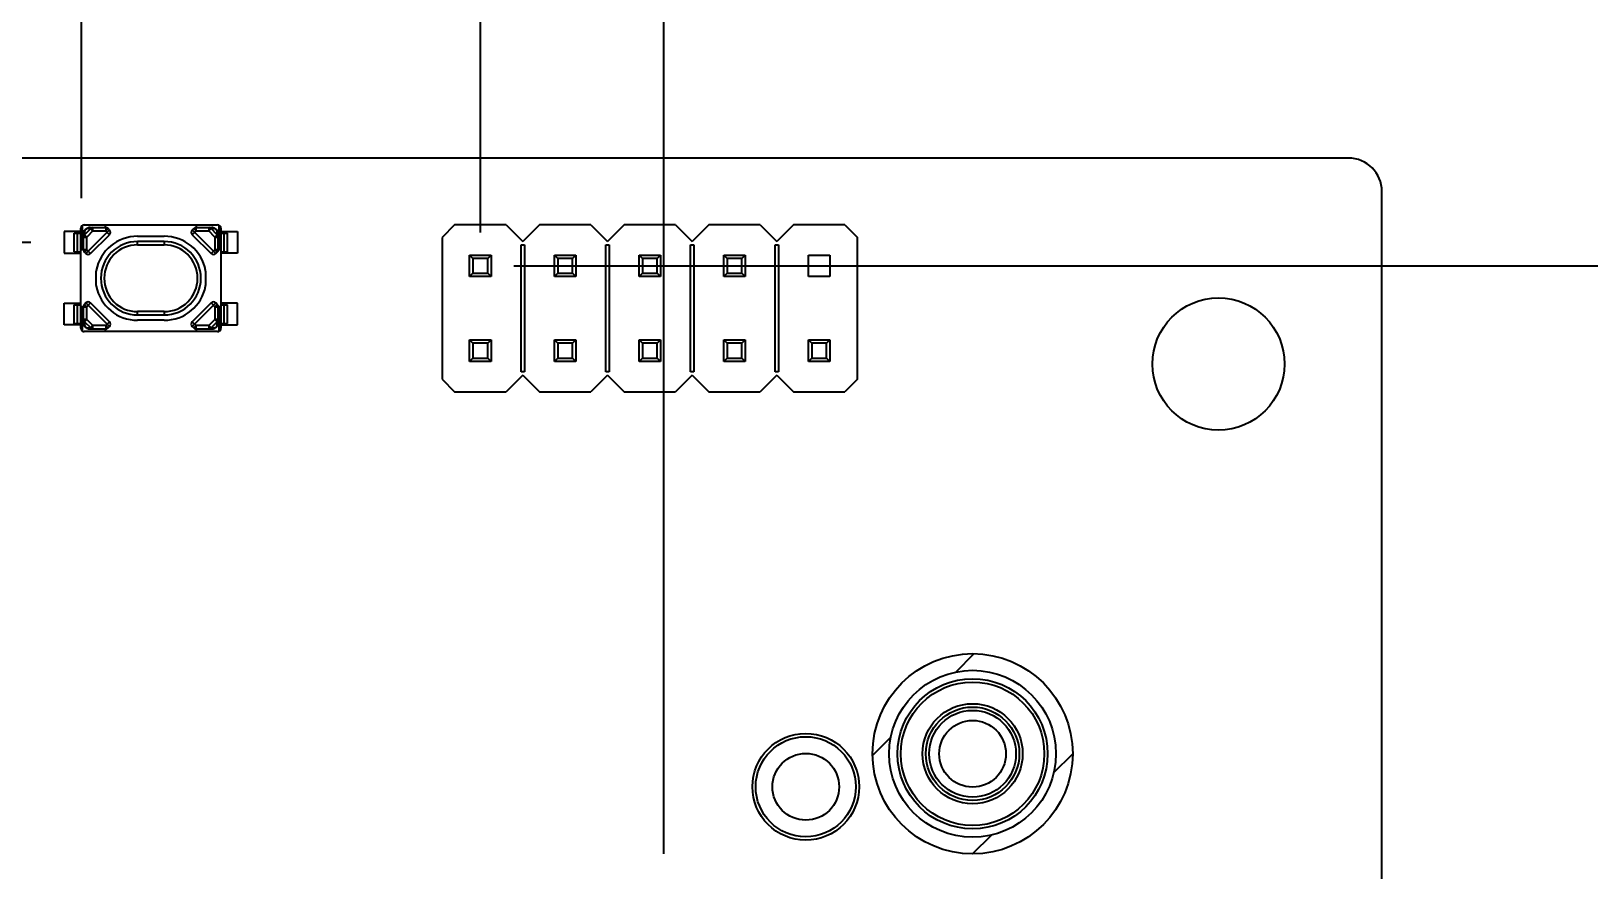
# Model space of a CAD drawing. Header units: millimetres. Extents: x 0 to 841, y 0 to 594.
# Drawn here: x 348.61 to 395.3, y 462.31 to 487.45 of the extents above; entities that cross this region are included whole.
import ezdxf

# ---------------------------------------------------------------- set-up
doc = ezdxf.new("R2010")
doc.units = ezdxf.units.MM
doc.header["$LTSCALE"] = 46.255
doc.layers.get('0').update_dxf_attribs({"linetype": 'CONTINUOUS'})
doc.layers.add('ASSEM_MEM', color=7, linetype='CONTINUOUS')
doc.styles.get("Standard").update_dxf_attribs({"font": 'txt', "width": 0.8})
doc.dimstyles.new('DIMSTYLE_1', dxfattribs={"dimtxt": 3, "dimasz": 2.1, "dimexe": 2, "dimexo": 1, "dimgap": 0.75, "dimtad": 0, "dimtih": 1, "dimtoh": 1, "dimzin": 0, "dimdsep": 46, "dimtxsty": 'STANDARD', "dimblk": '_FILLED', "dimblk1": '_FILLED', "dimblk2": '_FILLED', "dimcen": 0.09, "dimazin": 0, "dimtp": 0.01, "dimtm": 0.01, "dimtfac": 1, "dimtofl": 0, "dimtmove": 0, "dimatfit": 3, "dimldrblk": '_FILLED', "dimfxl": 1, "dimtolj": 1, "dimtzin": 0, "dimarcsym": 0})

# ---------------------------------------------------------------- blocks, each defined once
blk = doc.blocks.new('*D4')
at = {"color": 7, "linetype": 'CONTINUOUS'}
blk.add_line((350.122, 482.44), (350.122, 501.984), dxfattribs=at)
at = {"color": 7, "linetype": 'CONTINUOUS', "insert": (346.372, 503.484), "char_height": 3, "width": 14.4, "attachment_point": 1, "rotation": 90, "line_spacing_factor": 0.9}
blk.add_mtext('134.03', dxfattribs=at)
blk = doc.blocks.new('_FILLED')
at = {"color": 0, "linetype": 'BYBLOCK'}
blk.add_solid([(0, 0), (-1, 0.167), (-1, -0.167)], dxfattribs=at)
blk = doc.blocks.new('*D5')
at = {"color": 7, "linetype": 'CONTINUOUS'}
blk.add_line((367.577, 462.79), (367.577, 501.984), dxfattribs=at)
at = {"color": 7, "linetype": 'CONTINUOUS', "insert": (363.827, 503.484), "char_height": 3, "width": 14.4, "attachment_point": 1, "rotation": 90, "line_spacing_factor": 0.9}
blk.add_mtext('151.48', dxfattribs=at)
blk = doc.blocks.new('*D22')
at = {"color": 7, "linetype": 'CONTINUOUS'}
for p, q in [((339.914, 524.693), (321.206, 524.693)), ((345.112, 481.115), (339.914, 524.693)), ((348.597, 481.115), (345.112, 481.115))]:
    blk.add_line(p, q, dxfattribs=at)
at = {"color": 7, "linetype": 'CONTINUOUS', "insert": (319.706, 528.443), "char_height": 3, "width": 9.6, "attachment_point": 3, "line_spacing_factor": 0.9}
blk.add_mtext('5.53', dxfattribs=at)
blk = doc.blocks.new('*D23')
at = {"color": 7, "linetype": 'CONTINUOUS'}
blk.add_line((368.427, 461.015), (413.601, 461.015), dxfattribs=at)
at = {"color": 7, "linetype": 'CONTINUOUS', "insert": (415.101, 464.765), "char_height": 3, "width": 12, "attachment_point": 1, "line_spacing_factor": 0.9}
blk.add_mtext('25.63', dxfattribs=at)
blk = doc.blocks.new('*D32')
at = {"color": 7, "linetype": 'CONTINUOUS'}
for p, q in [((351.897, 329.99), (369.83, 329.99)), ((369.83, 329.99), (372.996, 324.681)), ((372.996, 324.681), (426.09, 324.681))]:
    blk.add_line(p, q, dxfattribs=at)
at = {"color": 7, "linetype": 'CONTINUOUS', "insert": (427.59, 328.431), "char_height": 3, "width": 14.4, "attachment_point": 1, "line_spacing_factor": 0.9}
blk.add_mtext('156.65', dxfattribs=at)
blk = doc.blocks.new('*D33')
at = {"color": 7, "linetype": 'CONTINUOUS'}
blk.add_line((387.082, 355.93), (424.92, 355.93), dxfattribs=at)
at = {"color": 7, "linetype": 'CONTINUOUS', "insert": (426.42, 359.68), "char_height": 3, "width": 14.4, "attachment_point": 1, "line_spacing_factor": 0.9}
blk.add_mtext('130.71', dxfattribs=at)
blk = doc.blocks.new('*D47')
at = {"color": 7, "linetype": 'CONTINUOUS'}
blk.add_line((345.717, 441.05), (413.604, 441.05), dxfattribs=at)
at = {"color": 7, "linetype": 'CONTINUOUS', "insert": (415.104, 444.8), "char_height": 3, "width": 12, "attachment_point": 1, "line_spacing_factor": 0.9}
blk.add_mtext('45.59', dxfattribs=at)
blk = doc.blocks.new('*D48')
at = {"color": 7, "linetype": 'CONTINUOUS'}
blk.add_line((330.517, 414.45), (413.808, 414.45), dxfattribs=at)
at = {"color": 7, "linetype": 'CONTINUOUS', "insert": (415.308, 418.2), "char_height": 3, "width": 12, "attachment_point": 1, "line_spacing_factor": 0.9}
blk.add_mtext('72.19', dxfattribs=at)
blk = doc.blocks.new('*D52')
at = {"color": 7, "linetype": 'CONTINUOUS'}
blk.add_line((362.072, 481.41), (362.072, 501.984), dxfattribs=at)
at = {"color": 7, "linetype": 'CONTINUOUS', "insert": (358.322, 503.484), "char_height": 3, "width": 14.4, "attachment_point": 1, "rotation": 90, "line_spacing_factor": 0.9}
blk.add_mtext('145.97', dxfattribs=at)
blk = doc.blocks.new('*D53')
at = {"color": 7, "linetype": 'CONTINUOUS'}
blk.add_line((363.072, 480.41), (415.801, 480.41), dxfattribs=at)
at = {"color": 7, "linetype": 'CONTINUOUS', "insert": (417.301, 484.16), "char_height": 3, "width": 9.6, "attachment_point": 1, "line_spacing_factor": 0.9}
blk.add_mtext('6.23', dxfattribs=at)
blk = doc.blocks.new('*D54')
at = {"color": 7, "linetype": 'CONTINUOUS'}
blk.add_line((387.082, 338.93), (426.019, 338.93), dxfattribs=at)
at = {"color": 7, "linetype": 'CONTINUOUS', "insert": (427.519, 342.68), "char_height": 3, "width": 14.4, "attachment_point": 1, "line_spacing_factor": 0.9}
blk.add_mtext('147.71', dxfattribs=at)

msp = doc.modelspace()

# ---------------------------------------------------------------- linework, layer by layer
at = {"layer": 'ASSEM_MEM', "color": 7, "linetype": 'CONTINUOUS'}
for p, q in [((388.097, 483.64), (220.097, 483.64)), ((389.097, 314.64), (389.097, 482.64)), ((349.597, 481.44), (349.597, 480.79)), ((350.097, 481.44), (349.597, 481.44)), ((349.897, 480.835), (349.897, 481.395)), ((349.897, 481.395), (350.097, 481.395)), ((349.995, 480.835), (349.995, 481.395)), ((350.087, 481.395), (350.087, 480.835)), ((350.097, 478.54), (350.097, 481.54)), ((350.147, 480.9), (350.147, 481.627)), ((350.197, 481.64), (354.197, 481.64)), ((350.201, 481.455), (350.201, 481.456)), ((350.393, 481.528), (350.208, 481.344)), ((350.208, 481.428), (350.208, 481.344)), ((350.235, 481.501), (350.221, 481.476)), ((350.26, 481.515), (350.235, 481.501)), ((350.249, 480.78), (350.956, 481.487)), ((350.461, 481.46), (350.277, 481.276)), ((350.28, 481.535), (350.281, 481.536)), ((350.393, 481.528), (350.308, 481.528)), ((350.351, 481.556), (350.377, 481.56)), ((350.375, 481.56), (350.377, 481.56)), ((350.377, 481.56), (350.842, 481.56)), ((350.393, 481.528), (350.461, 481.46)), ((350.461, 481.46), (350.461, 481.56)), ((350.461, 481.46), (350.842, 481.46)), ((350.837, 481.56), (350.837, 481.64)), ((350.842, 481.56), (350.842, 481.46)), ((350.842, 481.46), (350.913, 481.531)), ((350.956, 481.346), (350.842, 481.46)), ((350.956, 481.487), (350.913, 481.531)), ((353.48, 481.531), (353.437, 481.487)), ((354.144, 480.78), (353.437, 481.487)), ((353.437, 481.346), (353.551, 481.46)), ((353.48, 481.531), (353.551, 481.46)), ((353.551, 481.46), (353.551, 481.56)), ((353.551, 481.56), (354.017, 481.56)), ((353.551, 481.46), (353.932, 481.46)), ((353.557, 481.64), (353.557, 481.56)), ((353.932, 481.56), (353.932, 481.46)), ((353.932, 481.46), (354, 481.528)), ((354.117, 481.276), (353.932, 481.46)), ((354.085, 481.528), (354, 481.528)), ((354.185, 481.344), (354, 481.528)), ((354.017, 481.56), (354.019, 481.56)), ((354.112, 481.536), (354.113, 481.535)), ((354.158, 481.501), (354.133, 481.515)), ((354.172, 481.476), (354.158, 481.501)), ((354.185, 481.344), (354.185, 481.428)), ((354.192, 481.456), (354.192, 481.455)), ((354.213, 481.385), (354.216, 481.36)), ((354.247, 480.9), (354.247, 481.627)), ((354.297, 481.54), (354.297, 478.54)), ((354.297, 481.44), (354.797, 481.44)), ((354.297, 481.395), (354.496, 481.395)), ((354.306, 480.835), (354.306, 481.395)), ((354.398, 480.835), (354.398, 481.395)), ((354.496, 480.835), (354.496, 481.395)), ((354.797, 481.44), (354.797, 480.79)), ((361.302, 481.64), (360.927, 481.265)), ((362.842, 481.64), (361.302, 481.64)), ((362.842, 481.64), (363.342, 481.14)), ((363.842, 481.64), (363.342, 481.14)), ((365.382, 481.64), (363.842, 481.64)), ((365.382, 481.64), (365.882, 481.14)), ((366.382, 481.64), (365.882, 481.14)), ((367.922, 481.64), (366.382, 481.64)), ((367.922, 481.64), (368.422, 481.14)), ((368.922, 481.64), (368.422, 481.14)), ((370.462, 481.64), (368.922, 481.64)), ((370.462, 481.64), (370.962, 481.14)), ((371.462, 481.64), (370.962, 481.14)), ((373.002, 481.64), (371.462, 481.64)), ((373.002, 481.64), (373.377, 481.265)), ((350.177, 481.36), (350.177, 481.362)), ((350.177, 480.894), (350.177, 481.36)), ((350.177, 481.276), (350.277, 481.276)), ((350.277, 481.276), (350.208, 481.344)), ((350.277, 480.894), (350.277, 481.276)), ((350.391, 480.78), (350.956, 481.346)), ((351.797, 481.3), (352.597, 481.3)), ((351.797, 481.04), (351.797, 481.14)), ((352.597, 481.14), (351.797, 481.14)), ((351.797, 481.04), (352.597, 481.04)), ((352.597, 481.14), (352.597, 481.04)), ((353.437, 481.346), (354.002, 480.78)), ((354.185, 481.344), (354.117, 481.276)), ((354.117, 481.276), (354.117, 480.894)), ((354.117, 481.276), (354.216, 481.276)), ((354.216, 481.362), (354.216, 481.36)), ((354.216, 480.894), (354.216, 481.36)), ((360.927, 481.265), (360.927, 477.015)), ((363.292, 477.24), (363.292, 481.04)), ((363.292, 481.04), (363.392, 481.04)), ((363.392, 481.04), (363.392, 477.24)), ((365.832, 477.24), (365.832, 481.04)), ((365.832, 481.04), (365.932, 481.04)), ((365.932, 481.04), (365.932, 477.24)), ((368.372, 477.24), (368.372, 481.04)), ((368.372, 481.04), (368.472, 481.04)), ((368.472, 481.04), (368.472, 477.24)), ((370.912, 477.24), (370.912, 481.04)), ((370.912, 481.04), (371.012, 481.04)), ((371.012, 481.04), (371.012, 477.24)), ((373.377, 477.015), (373.377, 481.265)), ((349.597, 480.79), (350.097, 480.79)), ((349.897, 480.835), (350.097, 480.835)), ((350.097, 480.9), (350.177, 480.9)), ((350.277, 480.894), (350.177, 480.894)), ((350.206, 480.823), (350.277, 480.894)), ((350.206, 480.823), (350.249, 480.78)), ((350.391, 480.78), (350.277, 480.894)), ((354.002, 480.78), (354.117, 480.894)), ((354.216, 480.894), (354.117, 480.894)), ((354.117, 480.894), (354.187, 480.823)), ((354.144, 480.78), (354.187, 480.823)), ((354.216, 480.9), (354.297, 480.9)), ((354.297, 480.835), (354.496, 480.835)), ((354.797, 480.79), (354.297, 480.79)), ((361.752, 480.09), (361.752, 480.73)), ((361.752, 480.73), (362.392, 480.73)), ((361.852, 480.63), (361.752, 480.73)), ((361.852, 480.63), (361.852, 480.19)), ((362.292, 480.63), (361.852, 480.63)), ((362.392, 480.73), (362.292, 480.63)), ((362.292, 480.19), (362.292, 480.63)), ((362.392, 480.73), (362.392, 480.09)), ((364.292, 480.09), (364.292, 480.73)), ((364.292, 480.73), (364.932, 480.73)), ((364.392, 480.63), (364.292, 480.73)), ((364.392, 480.63), (364.392, 480.19)), ((364.832, 480.63), (364.392, 480.63)), ((364.932, 480.73), (364.832, 480.63)), ((364.832, 480.19), (364.832, 480.63)), ((364.932, 480.73), (364.932, 480.09)), ((366.832, 480.09), (366.832, 480.73)), ((366.832, 480.73), (367.472, 480.73)), ((366.932, 480.63), (366.832, 480.73)), ((366.932, 480.63), (366.932, 480.19)), ((367.372, 480.63), (366.932, 480.63)), ((367.472, 480.73), (367.372, 480.63)), ((367.372, 480.19), (367.372, 480.63)), ((367.472, 480.73), (367.472, 480.09)), ((369.372, 480.09), (369.372, 480.73)), ((369.372, 480.73), (370.012, 480.73)), ((369.472, 480.63), (369.372, 480.73)), ((369.472, 480.63), (369.472, 480.19)), ((369.912, 480.63), (369.472, 480.63)), ((370.012, 480.73), (369.912, 480.63)), ((369.912, 480.19), (369.912, 480.63)), ((370.012, 480.73), (370.012, 480.09)), ((371.912, 480.09), (371.912, 480.73)), ((371.912, 480.73), (372.552, 480.73)), ((372.552, 480.73), (372.552, 480.09)), ((350.557, 479.826), (350.557, 480.255)), ((353.837, 480.255), (353.837, 479.826)), ((361.752, 480.09), (361.852, 480.19)), ((362.392, 480.09), (361.752, 480.09)), ((361.852, 480.19), (362.292, 480.19)), ((362.292, 480.19), (362.392, 480.09)), ((364.292, 480.09), (364.392, 480.19)), ((364.932, 480.09), (364.292, 480.09)), ((364.392, 480.19), (364.832, 480.19)), ((364.832, 480.19), (364.932, 480.09)), ((366.832, 480.09), (366.932, 480.19)), ((367.472, 480.09), (366.832, 480.09)), ((366.932, 480.19), (367.372, 480.19)), ((367.372, 480.19), (367.472, 480.09)), ((369.372, 480.09), (369.472, 480.19)), ((370.012, 480.09), (369.372, 480.09)), ((369.472, 480.19), (369.912, 480.19)), ((369.912, 480.19), (370.012, 480.09)), ((372.552, 480.09), (371.912, 480.09)), ((349.597, 478.64), (349.597, 479.29)), ((349.597, 479.29), (350.097, 479.29)), ((349.897, 478.685), (349.897, 479.245)), ((349.897, 479.245), (350.097, 479.245)), ((349.995, 478.685), (349.995, 479.245)), ((350.087, 479.245), (350.087, 478.685)), ((350.177, 479.18), (350.097, 479.18)), ((350.147, 478.454), (350.147, 479.18)), ((350.177, 478.721), (350.177, 479.186)), ((350.177, 479.186), (350.277, 479.186)), ((350.249, 479.301), (350.206, 479.257)), ((350.277, 479.186), (350.206, 479.257)), ((350.956, 478.594), (350.249, 479.301)), ((350.277, 479.186), (350.391, 479.301)), ((350.277, 478.805), (350.277, 479.186)), ((350.956, 478.735), (350.391, 479.301)), ((354.002, 479.301), (353.437, 478.735)), ((353.437, 478.594), (354.144, 479.301)), ((354.117, 479.186), (354.002, 479.301)), ((354.187, 479.257), (354.117, 479.186)), ((354.117, 479.186), (354.117, 478.805)), ((354.117, 479.186), (354.216, 479.186)), ((354.187, 479.257), (354.144, 479.301)), ((354.216, 478.721), (354.216, 479.186)), ((354.297, 479.18), (354.216, 479.18)), ((354.247, 478.454), (354.247, 479.18)), ((354.797, 479.29), (354.297, 479.29)), ((354.297, 479.245), (354.496, 479.245)), ((354.306, 478.685), (354.306, 479.245)), ((354.398, 478.685), (354.398, 479.245)), ((354.496, 478.685), (354.496, 479.245)), ((354.797, 478.64), (354.797, 479.29)), ((350.097, 478.64), (349.597, 478.64)), ((349.897, 478.685), (350.097, 478.685)), ((350.277, 478.805), (350.177, 478.805)), ((350.177, 478.719), (350.177, 478.721)), ((350.18, 478.695), (350.177, 478.721)), ((350.201, 478.624), (350.201, 478.625)), ((350.208, 478.737), (350.277, 478.805)), ((350.208, 478.737), (350.208, 478.653)), ((350.208, 478.737), (350.393, 478.553)), ((350.221, 478.604), (350.235, 478.579)), ((350.277, 478.805), (350.461, 478.621)), ((350.461, 478.621), (350.393, 478.553)), ((350.461, 478.521), (350.461, 478.621)), ((350.842, 478.621), (350.461, 478.621)), ((350.842, 478.621), (350.956, 478.735)), ((350.842, 478.621), (350.842, 478.521)), ((350.913, 478.55), (350.842, 478.621)), ((350.913, 478.55), (350.956, 478.594)), ((351.797, 478.94), (351.797, 479.04)), ((352.597, 479.04), (351.797, 479.04)), ((351.797, 478.94), (352.597, 478.94)), ((352.597, 478.78), (351.797, 478.78)), ((352.597, 479.04), (352.597, 478.94)), ((353.551, 478.621), (353.437, 478.735)), ((353.437, 478.594), (353.48, 478.55)), ((353.551, 478.621), (353.48, 478.55)), ((353.551, 478.521), (353.551, 478.621)), ((353.932, 478.621), (353.551, 478.621)), ((353.932, 478.621), (354.117, 478.805)), ((353.932, 478.621), (353.932, 478.521)), ((354, 478.553), (353.932, 478.621)), ((354, 478.553), (354.185, 478.737)), ((354.216, 478.805), (354.117, 478.805)), ((354.117, 478.805), (354.185, 478.737)), ((354.158, 478.579), (354.172, 478.604)), ((354.185, 478.653), (354.185, 478.737)), ((354.192, 478.625), (354.192, 478.624)), ((354.216, 478.721), (354.216, 478.719)), ((354.297, 478.685), (354.496, 478.685)), ((354.297, 478.64), (354.797, 478.64)), ((354.197, 478.44), (350.197, 478.44)), ((350.235, 478.579), (350.26, 478.565)), ((350.281, 478.545), (350.28, 478.546)), ((350.308, 478.553), (350.393, 478.553)), ((350.377, 478.521), (350.374, 478.521)), ((350.377, 478.521), (350.842, 478.521)), ((350.837, 478.44), (350.837, 478.521)), ((353.551, 478.521), (354.017, 478.521)), ((353.557, 478.521), (353.557, 478.44)), ((354, 478.553), (354.085, 478.553)), ((354.042, 478.525), (354.017, 478.521)), ((354.018, 478.521), (354.017, 478.521)), ((354.113, 478.546), (354.112, 478.545)), ((354.133, 478.565), (354.158, 478.579)), ((361.752, 477.55), (361.752, 478.19)), ((361.752, 478.19), (362.392, 478.19)), ((361.752, 478.19), (361.852, 478.09)), ((362.292, 478.09), (362.392, 478.19)), ((362.392, 478.19), (362.392, 477.55)), ((364.292, 477.55), (364.292, 478.19)), ((364.292, 478.19), (364.932, 478.19)), ((364.392, 478.09), (364.292, 478.19)), ((364.932, 478.19), (364.832, 478.09)), ((364.932, 478.19), (364.932, 477.55)), ((366.832, 477.55), (366.832, 478.19)), ((366.832, 478.19), (367.472, 478.19)), ((366.932, 478.09), (366.832, 478.19)), ((367.472, 478.19), (367.372, 478.09)), ((367.472, 478.19), (367.472, 477.55)), ((369.372, 477.55), (369.372, 478.19)), ((369.372, 478.19), (370.012, 478.19)), ((369.372, 478.19), (369.472, 478.09)), ((370.012, 478.19), (369.912, 478.09)), ((370.012, 478.19), (370.012, 477.55)), ((371.912, 477.55), (371.912, 478.19)), ((371.912, 478.19), (372.552, 478.19)), ((371.912, 478.19), (372.012, 478.09)), ((372.552, 478.19), (372.452, 478.09)), ((372.552, 478.19), (372.552, 477.55)), ((361.852, 477.65), (361.752, 477.55)), ((361.852, 478.09), (361.852, 477.65)), ((362.292, 478.09), (361.852, 478.09)), ((361.852, 477.65), (362.292, 477.65)), ((362.292, 477.65), (362.292, 478.09)), ((362.392, 477.55), (362.292, 477.65)), ((364.392, 477.65), (364.292, 477.55)), ((364.392, 478.09), (364.392, 477.65)), ((364.832, 478.09), (364.392, 478.09)), ((364.392, 477.65), (364.832, 477.65)), ((364.832, 477.65), (364.832, 478.09)), ((364.932, 477.55), (364.832, 477.65)), ((366.932, 477.65), (366.832, 477.55)), ((366.932, 478.09), (366.932, 477.65)), ((367.372, 478.09), (366.932, 478.09)), ((366.932, 477.65), (367.372, 477.65)), ((367.372, 477.65), (367.372, 478.09)), ((367.472, 477.55), (367.372, 477.65)), ((369.472, 477.65), (369.372, 477.55)), ((369.472, 478.09), (369.472, 477.65)), ((369.912, 478.09), (369.472, 478.09)), ((369.472, 477.65), (369.912, 477.65)), ((369.912, 477.65), (369.912, 478.09)), ((370.012, 477.55), (369.912, 477.65)), ((371.912, 477.55), (372.012, 477.65)), ((372.012, 478.09), (372.012, 477.65)), ((372.452, 478.09), (372.012, 478.09)), ((372.012, 477.65), (372.452, 477.65)), ((372.452, 477.65), (372.452, 478.09)), ((372.452, 477.65), (372.552, 477.55)), ((362.392, 477.55), (361.752, 477.55)), ((363.392, 477.24), (363.292, 477.24)), ((364.932, 477.55), (364.292, 477.55)), ((365.932, 477.24), (365.832, 477.24)), ((367.472, 477.55), (366.832, 477.55)), ((368.472, 477.24), (368.372, 477.24)), ((370.012, 477.55), (369.372, 477.55)), ((371.012, 477.24), (370.912, 477.24)), ((372.552, 477.55), (371.912, 477.55)), ((360.927, 477.015), (361.302, 476.64)), ((363.342, 477.14), (362.842, 476.64)), ((363.342, 477.14), (363.842, 476.64)), ((365.882, 477.14), (365.382, 476.64)), ((365.882, 477.14), (366.382, 476.64)), ((368.422, 477.14), (367.922, 476.64)), ((368.422, 477.14), (368.922, 476.64)), ((370.962, 477.14), (370.462, 476.64)), ((370.962, 477.14), (371.462, 476.64)), ((373.377, 477.015), (373.002, 476.64)), ((361.302, 476.64), (362.842, 476.64)), ((363.842, 476.64), (365.382, 476.64)), ((366.382, 476.64), (367.922, 476.64)), ((368.922, 476.64), (370.462, 476.64)), ((371.462, 476.64), (373.002, 476.64)), ((376.322, 468.232), (376.879, 468.79)), ((373.827, 465.738), (374.381, 466.291)), ((379.261, 465.225), (379.827, 465.79)), ((376.827, 462.79), (377.4, 463.364))]:
    msp.add_line(p, q, dxfattribs=at)
for points in [[(350.177, 481.36), (350.18, 481.385), (350.191, 481.408), (350.208, 481.428)], [(350.201, 481.456), (350.211, 481.472), (350.223, 481.488), (350.235, 481.501)], [(350.221, 481.476), (350.213, 481.471), (350.207, 481.464), (350.201, 481.456)], [(350.221, 481.476), (350.218, 481.47), (350.215, 481.463), (350.213, 481.456), (350.211, 481.449), (350.21, 481.442), (350.209, 481.435), (350.208, 481.428)], [(350.235, 481.501), (350.249, 481.514), (350.264, 481.525), (350.28, 481.535)], [(350.28, 481.535), (350.272, 481.53), (350.266, 481.523), (350.26, 481.515)], [(350.308, 481.528), (350.301, 481.528), (350.294, 481.527), (350.287, 481.526), (350.28, 481.524), (350.273, 481.522), (350.267, 481.519), (350.26, 481.515)], [(350.308, 481.528), (350.328, 481.545), (350.351, 481.556)], [(350.461, 481.56), (350.436, 481.556), (350.412, 481.545), (350.393, 481.528)], [(354, 481.528), (353.981, 481.545), (353.957, 481.556), (353.932, 481.56)], [(354.017, 481.56), (354.042, 481.556), (354.065, 481.545), (354.085, 481.528)], [(354.133, 481.515), (354.126, 481.519), (354.12, 481.522), (354.113, 481.524), (354.106, 481.526), (354.099, 481.527), (354.092, 481.528), (354.085, 481.528)], [(354.113, 481.535), (354.129, 481.525), (354.144, 481.514), (354.158, 481.501)], [(354.113, 481.535), (354.121, 481.53), (354.127, 481.523), (354.133, 481.515)], [(354.158, 481.501), (354.17, 481.488), (354.182, 481.472), (354.192, 481.456)], [(354.185, 481.428), (354.184, 481.435), (354.183, 481.442), (354.182, 481.449), (354.18, 481.456), (354.178, 481.463), (354.175, 481.47), (354.172, 481.476)], [(354.172, 481.476), (354.18, 481.471), (354.186, 481.464), (354.192, 481.456)], [(354.185, 481.428), (354.202, 481.408), (354.213, 481.385)], [(350.208, 481.344), (350.191, 481.324), (350.18, 481.301), (350.177, 481.276)], [(354.216, 481.276), (354.213, 481.301), (354.202, 481.324), (354.185, 481.344)], [(350.177, 478.805), (350.18, 478.78), (350.191, 478.757), (350.208, 478.737)], [(350.208, 478.653), (350.191, 478.672), (350.18, 478.695)], [(350.235, 478.579), (350.223, 478.593), (350.211, 478.608), (350.201, 478.624)], [(350.221, 478.604), (350.213, 478.61), (350.207, 478.617), (350.201, 478.624)], [(350.208, 478.653), (350.209, 478.645), (350.21, 478.638), (350.211, 478.631), (350.213, 478.624), (350.215, 478.618), (350.218, 478.611), (350.221, 478.604)], [(354.192, 478.624), (354.182, 478.608), (354.17, 478.593), (354.158, 478.579)], [(354.172, 478.604), (354.175, 478.611), (354.178, 478.618), (354.18, 478.624), (354.182, 478.631), (354.183, 478.638), (354.184, 478.645), (354.185, 478.653)], [(354.172, 478.604), (354.18, 478.61), (354.186, 478.617), (354.192, 478.624)], [(354.185, 478.737), (354.202, 478.757), (354.213, 478.78), (354.216, 478.805)], [(354.216, 478.721), (354.213, 478.696), (354.202, 478.673), (354.185, 478.653)], [(350.28, 478.546), (350.264, 478.555), (350.249, 478.567), (350.235, 478.579)], [(350.26, 478.565), (350.267, 478.562), (350.273, 478.559), (350.28, 478.557), (350.287, 478.555), (350.294, 478.554), (350.301, 478.553), (350.308, 478.553)], [(350.28, 478.546), (350.272, 478.551), (350.266, 478.557), (350.26, 478.565)], [(350.377, 478.521), (350.351, 478.524), (350.328, 478.535), (350.308, 478.553)], [(350.393, 478.553), (350.412, 478.535), (350.436, 478.525), (350.461, 478.521)], [(353.932, 478.521), (353.957, 478.525), (353.981, 478.535), (354, 478.553)], [(354.085, 478.553), (354.065, 478.536), (354.042, 478.525)], [(354.085, 478.553), (354.092, 478.553), (354.099, 478.554), (354.106, 478.555), (354.113, 478.557), (354.12, 478.559), (354.126, 478.562), (354.133, 478.565)], [(354.158, 478.579), (354.144, 478.567), (354.129, 478.555), (354.113, 478.546)], [(354.113, 478.546), (354.121, 478.551), (354.127, 478.557), (354.133, 478.565)]]:
    msp.add_lwpolyline(points, dxfattribs=at)
for centre, radius in [((384.197, 477.47), 1.98), ((376.827, 465.79), 3), ((376.827, 465.79), 2.5), ((376.827, 465.79), 2.25), ((376.827, 465.79), 2.15), ((376.827, 465.79), 1.5), ((376.827, 465.79), 1.4), ((376.827, 465.79), 1.3), ((376.827, 465.79), 1), ((371.827, 464.8), 1.6), ((371.827, 464.8), 1.5), ((371.827, 464.8), 1)]:
    msp.add_circle(centre, radius, dxfattribs=at)
for centre, radius, start, end in [((388.097, 482.64), 1, 0, 90), ((350.197, 481.54), 0.1, 90, 180), ((350.377, 481.36), 0.2, 151.5114, 179.4351), ((350.377, 481.36), 0.2, 90.5653, 118.4881), ((350.842, 481.46), 0.1, 45, 90), ((350.886, 481.416), 0.1, 315, 45), ((353.507, 481.416), 0.1, 135, 225), ((353.551, 481.46), 0.1, 90, 135), ((354.017, 481.36), 0.2, 61.5185, 89.4248), ((354.017, 481.36), 0.2, 0.5757, 28.4811), ((354.197, 481.54), 0.1, 0, 90), ((351.797, 480.04), 1.26, 90, 169.3451), ((351.797, 480.04), 1.1, 90, 270), ((351.797, 480.04), 1, 90, 270), ((352.597, 480.04), 1.26, 10.6549, 90), ((352.597, 480.04), 1.1, 270, 90), ((352.597, 480.04), 1, 270, 90), ((350.277, 480.894), 0.1, 180, 225), ((350.32, 480.851), 0.1, 225, 315), ((354.073, 480.851), 0.1, 225, 315), ((354.117, 480.894), 0.1, 315, 360), ((350.657, 480.255), 0.1, 169.3451, 180), ((353.737, 480.255), 0.1, 0, 10.6549), ((350.657, 479.826), 0.1, 180, 190.6549), ((351.797, 480.04), 1.26, 190.6549, 270), ((352.597, 480.04), 1.26, 270, 349.3451), ((353.737, 479.826), 0.1, 349.3451, 360), ((350.277, 479.186), 0.1, 135, 180), ((350.32, 479.23), 0.1, 45, 135), ((354.073, 479.23), 0.1, 45, 135), ((354.117, 479.186), 0.1, 0, 45), ((350.377, 478.721), 0.2, 180.5757, 208.4811), ((350.886, 478.664), 0.1, 315, 45), ((353.507, 478.664), 0.1, 135, 225), ((354.017, 478.721), 0.2, 331.5114, 359.4351), ((350.197, 478.54), 0.1, 180, 270), ((350.377, 478.721), 0.2, 241.5185, 269.4248), ((350.842, 478.621), 0.1, 270, 315), ((353.551, 478.621), 0.1, 225, 270), ((354.017, 478.721), 0.2, 270.5653, 298.4881), ((354.197, 478.54), 0.1, 270, 360)]:
    msp.add_arc(centre, radius, start, end, dxfattribs=at)

# ---------------------------------------------------------------- dimensions: what is measured, and where the dimension line sits
at = {"color": 7, "linetype": 'CONTINUOUS'}
for feature_location, offset, dtype, origin, picture, middle in [((348.596501382, 481.115339129), (-27.390274263, 43.577937523), 0, (349.596501382, 486.640339129), '*D22', (314.981230392, 526.943279785)), ((350.121501382, 482.440339129), (0, 19.543777876), 1, (216.096501382, 481.440339129), '*D4', (347.87150358, 511.059112083)), ((367.577, 462.79), (0, 39.194), 1, (216.097, 461.79), '*D5', (365.327, 511.059)), ((362.071501381, 481.410071325), (0, 20.57404568), 1, (216.096501382, 480.410071325), '*D52', (359.821503579, 510.984117806)), ((330.517, 414.45), (83.291, 0), 0, (329.517, 486.64), '*D48', (421.308, 416.7)), ((345.717, 441.05), (67.888, 0), 0, (344.717, 486.64), '*D47', (421.104, 443.3)), ((351.897, 329.99), (74.193, -5.309), 0, (350.897, 486.64), '*D32', (435.165, 326.931)), ((363.072, 480.41), (52.729, 0), 0, (362.072, 486.64), '*D53', (422.176, 482.66)), ((368.426501, 461.015337), (45.174432, 0), 0, (367.426501, 486.640339), '*D23', (421.175934, 463.265325)), ((387.082, 355.93), (37.838, 0), 0, (386.082, 486.64), '*D33', (433.62, 358.18)), ((387.082, 338.93), (38.937, 0), 0, (386.082, 486.64), '*D54', (434.719, 341.18))]:
    dim = msp.add_ordinate_dim(feature_location=feature_location, offset=offset, dtype=dtype, origin=origin, dimstyle='DIMSTYLE_1', override={"dimtad": 1, "dimtih": 0, "dimtoh": 0}, dxfattribs=at)
    dim.commit()
    dim.dimension.update_dxf_attribs({"geometry": picture, "text_midpoint": middle})

doc.saveas('drawing.dxf')
